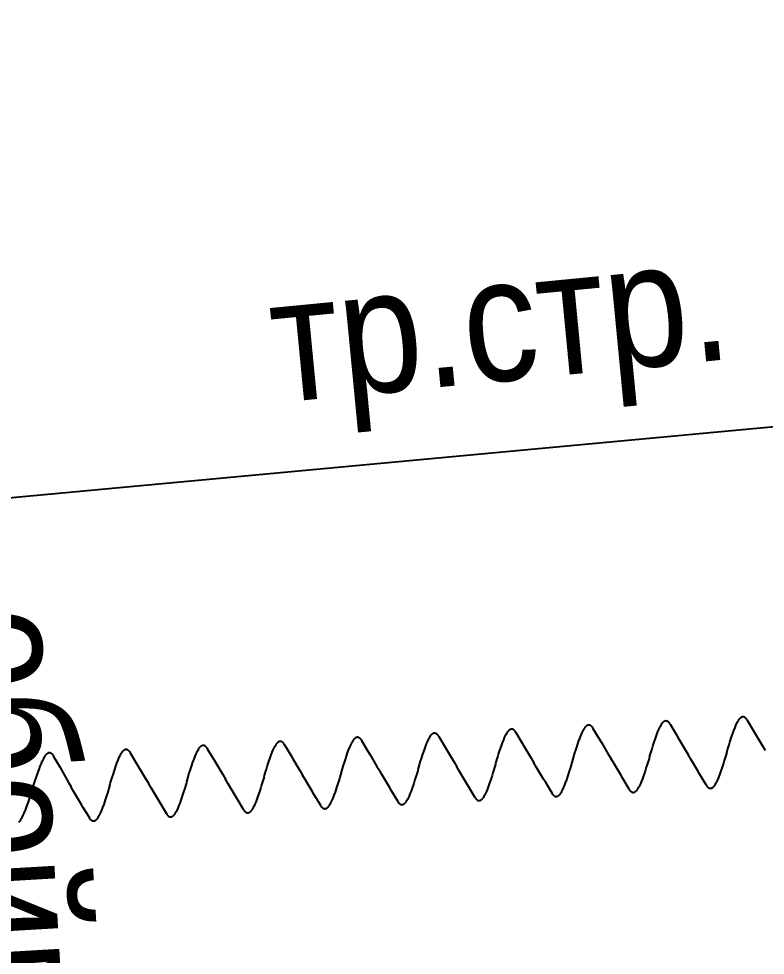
# Model space of a CAD drawing. Header units: metres. Extents: x -3947 to -3704, y 4976 to 6609.
# Drawn here: x -3860.56 to -3854.53, y 5867.45 to 5875.01 of the extents above; entities that cross this region are included whole.
import ezdxf
from ezdxf.enums import TextEntityAlignment as Align

# ---------------------------------------------------------------- set-up
doc = ezdxf.new("R2010")
doc.units = ezdxf.units.M
doc.header["$MEASUREMENT"] = 0
for name, color, linetype, lineweight in [('Кабель защиты', 7, 'Continuous', 25), ('Кабель электрический', 7, 'Continuous', 25), ('Теплосеть', 7, 'Continuous', 25)]:
    doc.layers.add(name, color=color, linetype=linetype, lineweight=lineweight)
doc.styles.add('Style-RUSSIAN_1251', font='RUSSIAN_1251.shx')

msp = doc.modelspace()

# ---------------------------------------------------------------- linework, layer by layer
at = {"layer": 'Кабель защиты', "linetype": 'Continuous', "flags": 128}
for points in [[(-3854.8377, 5869.0846), (-3854.8333, 5869.0992), (-3854.8182, 5869.1481), (-3854.8113, 5869.1699), (-3854.8008, 5869.2027), (-3854.7885, 5869.2389), (-3854.7797, 5869.2634), (-3854.7706, 5869.2871), (-3854.7634, 5869.3042), (-3854.7553, 5869.3214), (-3854.75, 5869.3318), (-3854.7452, 5869.3404), (-3854.7406, 5869.3478), (-3854.7385, 5869.3509), (-3854.7364, 5869.3539), (-3854.7323, 5869.3592), (-3854.7295, 5869.3623), (-3854.7273, 5869.3647), (-3854.7248, 5869.367), (-3854.7223, 5869.3692), (-3854.7191, 5869.3714), (-3854.717, 5869.3727), (-3854.7155, 5869.3734), (-3854.714, 5869.3741), (-3854.7124, 5869.3746), (-3854.7111, 5869.375), (-3854.7091, 5869.3755), (-3854.7073, 5869.3757), (-3854.7053, 5869.3757), (-3854.7045, 5869.3757), (-3854.7033, 5869.3756), (-3854.7023, 5869.3754), (-3854.7011, 5869.3752), (-3854.6999, 5869.3748), (-3854.6985, 5869.3743), (-3854.6969, 5869.3737), (-3854.695, 5869.3727), (-3854.6937, 5869.3719), (-3854.6928, 5869.3712), (-3854.6915, 5869.3703), (-3854.6901, 5869.3692), (-3854.689, 5869.3682), (-3854.6879, 5869.3672), (-3854.6857, 5869.3648), (-3854.6842, 5869.3631), (-3854.6819, 5869.3603), (-3854.6793, 5869.3566), (-3854.677, 5869.353), (-3854.6727, 5869.346), (-3854.6211, 5869.2608), (-3854.6044, 5869.2324), (-3854.5481, 5869.1381), (-3854.5262, 5869.1011)], [(-3856.084, 5869.0187), (-3856.0795, 5869.0332), (-3856.0644, 5869.0821), (-3856.0576, 5869.1039), (-3856.047, 5869.1367), (-3856.0348, 5869.1729), (-3856.0259, 5869.1974), (-3856.0168, 5869.2211), (-3856.0096, 5869.2382), (-3856.0015, 5869.2554), (-3855.9963, 5869.2658), (-3855.9914, 5869.2744), (-3855.9868, 5869.2818), (-3855.9848, 5869.2849), (-3855.9826, 5869.2879), (-3855.9786, 5869.2932), (-3855.9758, 5869.2963), (-3855.9736, 5869.2987), (-3855.9711, 5869.301), (-3855.9686, 5869.3032), (-3855.9654, 5869.3054), (-3855.9632, 5869.3067), (-3855.9618, 5869.3074), (-3855.9603, 5869.3081), (-3855.9587, 5869.3086), (-3855.9574, 5869.3091), (-3855.9553, 5869.3095), (-3855.9535, 5869.3097), (-3855.9515, 5869.3098), (-3855.9508, 5869.3097), (-3855.9496, 5869.3096), (-3855.9485, 5869.3094), (-3855.9474, 5869.3092), (-3855.9462, 5869.3088), (-3855.9447, 5869.3083), (-3855.9432, 5869.3077), (-3855.9413, 5869.3067), (-3855.94, 5869.3059), (-3855.939, 5869.3052), (-3855.9378, 5869.3044), (-3855.9364, 5869.3032), (-3855.9352, 5869.3022), (-3855.9342, 5869.3012), (-3855.9319, 5869.2989), (-3855.9304, 5869.2971), (-3855.9282, 5869.2944), (-3855.9255, 5869.2906), (-3855.9232, 5869.287), (-3855.919, 5869.28), (-3855.8673, 5869.1949), (-3855.8506, 5869.1664), (-3855.7944, 5869.0721), (-3855.7724, 5869.0352)], [(-3855.4609, 5869.0517), (-3855.4564, 5869.0662), (-3855.4413, 5869.1151), (-3855.4344, 5869.1369), (-3855.4239, 5869.1697), (-3855.4116, 5869.2059), (-3855.4028, 5869.2304), (-3855.3937, 5869.2541), (-3855.3865, 5869.2712), (-3855.3784, 5869.2884), (-3855.3731, 5869.2988), (-3855.3683, 5869.3074), (-3855.3637, 5869.3148), (-3855.3617, 5869.3179), (-3855.3595, 5869.3209), (-3855.3554, 5869.3262), (-3855.3527, 5869.3293), (-3855.3505, 5869.3317), (-3855.3479, 5869.334), (-3855.3454, 5869.3362), (-3855.3422, 5869.3384), (-3855.3401, 5869.3397), (-3855.3387, 5869.3404), (-3855.3372, 5869.3411), (-3855.3356, 5869.3416), (-3855.3343, 5869.342), (-3855.3322, 5869.3425), (-3855.3304, 5869.3427), (-3855.3284, 5869.3427), (-3855.3276, 5869.3427), (-3855.3264, 5869.3426), (-3855.3254, 5869.3424), (-3855.3242, 5869.3422), (-3855.323, 5869.3418), (-3855.3216, 5869.3413), (-3855.32, 5869.3407), (-3855.3181, 5869.3397), (-3855.3168, 5869.3389), (-3855.3159, 5869.3382), (-3855.3147, 5869.3374), (-3855.3133, 5869.3362), (-3855.3121, 5869.3352), (-3855.3111, 5869.3342), (-3855.3088, 5869.3318), (-3855.3073, 5869.3301), (-3855.3051, 5869.3274), (-3855.3024, 5869.3236), (-3855.3001, 5869.32), (-3855.2958, 5869.313), (-3855.2442, 5869.2279), (-3855.2275, 5869.1994), (-3855.1713, 5869.1051), (-3855.1493, 5869.0681)], [(-3857.9534, 5868.9197), (-3857.9489, 5868.9342), (-3857.9338, 5868.9832), (-3857.9269, 5869.005), (-3857.9164, 5869.0378), (-3857.9041, 5869.0739), (-3857.8953, 5869.0985), (-3857.8862, 5869.1221), (-3857.879, 5869.1392), (-3857.8709, 5869.1564), (-3857.8657, 5869.1668), (-3857.8608, 5869.1754), (-3857.8562, 5869.1828), (-3857.8542, 5869.1859), (-3857.852, 5869.189), (-3857.848, 5869.1942), (-3857.8452, 5869.1974), (-3857.843, 5869.1997), (-3857.8404, 5869.202), (-3857.8379, 5869.2042), (-3857.8348, 5869.2064), (-3857.8326, 5869.2077), (-3857.8312, 5869.2085), (-3857.8297, 5869.2091), (-3857.8281, 5869.2097), (-3857.8268, 5869.2101), (-3857.8247, 5869.2105), (-3857.8229, 5869.2107), (-3857.8209, 5869.2108), (-3857.8202, 5869.2107), (-3857.819, 5869.2106), (-3857.8179, 5869.2104), (-3857.8168, 5869.2102), (-3857.8156, 5869.2098), (-3857.8141, 5869.2094), (-3857.8126, 5869.2087), (-3857.8106, 5869.2077), (-3857.8093, 5869.2069), (-3857.8084, 5869.2063), (-3857.8072, 5869.2054), (-3857.8058, 5869.2043), (-3857.8046, 5869.2032), (-3857.8036, 5869.2023), (-3857.8013, 5869.1999), (-3857.7998, 5869.1982), (-3857.7976, 5869.1954), (-3857.7949, 5869.1916), (-3857.7926, 5869.188), (-3857.7883, 5869.181), (-3857.7367, 5869.0959), (-3857.72, 5869.0674), (-3857.6638, 5868.9731), (-3857.6418, 5868.9362)], [(-3857.3302, 5868.9527), (-3857.3258, 5868.9672), (-3857.3107, 5869.0162), (-3857.3038, 5869.038), (-3857.2933, 5869.0708), (-3857.281, 5869.1069), (-3857.2722, 5869.1315), (-3857.2631, 5869.1551), (-3857.2559, 5869.1722), (-3857.2478, 5869.1894), (-3857.2425, 5869.1998), (-3857.2377, 5869.2084), (-3857.2331, 5869.2158), (-3857.231, 5869.2189), (-3857.2289, 5869.222), (-3857.2248, 5869.2272), (-3857.222, 5869.2303), (-3857.2198, 5869.2327), (-3857.2173, 5869.235), (-3857.2148, 5869.2372), (-3857.2116, 5869.2394), (-3857.2095, 5869.2407), (-3857.208, 5869.2415), (-3857.2065, 5869.2421), (-3857.2049, 5869.2427), (-3857.2037, 5869.2431), (-3857.2016, 5869.2435), (-3857.1998, 5869.2437), (-3857.1978, 5869.2438), (-3857.197, 5869.2437), (-3857.1958, 5869.2436), (-3857.1948, 5869.2434), (-3857.1936, 5869.2432), (-3857.1924, 5869.2428), (-3857.191, 5869.2424), (-3857.1894, 5869.2417), (-3857.1875, 5869.2407), (-3857.1862, 5869.2399), (-3857.1853, 5869.2393), (-3857.184, 5869.2384), (-3857.1826, 5869.2373), (-3857.1815, 5869.2362), (-3857.1805, 5869.2353), (-3857.1782, 5869.2329), (-3857.1767, 5869.2312), (-3857.1745, 5869.2284), (-3857.1718, 5869.2246), (-3857.1695, 5869.221), (-3857.1652, 5869.214), (-3857.1136, 5869.1289), (-3857.0969, 5869.1004), (-3857.0406, 5869.0061), (-3857.0187, 5868.9692)], [(-3856.7071, 5868.9857), (-3856.7026, 5869.0002), (-3856.6875, 5869.0492), (-3856.6807, 5869.071), (-3856.6701, 5869.1037), (-3856.6579, 5869.1399), (-3856.6491, 5869.1644), (-3856.64, 5869.1881), (-3856.6327, 5869.2052), (-3856.6247, 5869.2224), (-3856.6194, 5869.2328), (-3856.6146, 5869.2414), (-3856.61, 5869.2488), (-3856.6079, 5869.2519), (-3856.6057, 5869.2549), (-3856.6017, 5869.2602), (-3856.5989, 5869.2633), (-3856.5967, 5869.2657), (-3856.5942, 5869.268), (-3856.5917, 5869.2702), (-3856.5885, 5869.2724), (-3856.5863, 5869.2737), (-3856.5849, 5869.2745), (-3856.5834, 5869.2751), (-3856.5818, 5869.2756), (-3856.5805, 5869.2761), (-3856.5785, 5869.2765), (-3856.5767, 5869.2767), (-3856.5747, 5869.2768), (-3856.5739, 5869.2767), (-3856.5727, 5869.2766), (-3856.5717, 5869.2764), (-3856.5705, 5869.2762), (-3856.5693, 5869.2758), (-3856.5678, 5869.2754), (-3856.5663, 5869.2747), (-3856.5644, 5869.2737), (-3856.5631, 5869.2729), (-3856.5621, 5869.2723), (-3856.5609, 5869.2714), (-3856.5595, 5869.2702), (-3856.5584, 5869.2692), (-3856.5573, 5869.2683), (-3856.555, 5869.2659), (-3856.5536, 5869.2641), (-3856.5513, 5869.2614), (-3856.5486, 5869.2576), (-3856.5463, 5869.254), (-3856.5421, 5869.247), (-3856.4905, 5869.1619), (-3856.4738, 5869.1334), (-3856.4175, 5869.0391), (-3856.3956, 5869.0022)], [(-3859.1996, 5868.8537), (-3859.1951, 5868.8682), (-3859.1801, 5868.9172), (-3859.1732, 5868.939), (-3859.1626, 5868.9718), (-3859.1504, 5869.0079), (-3859.1416, 5869.0325), (-3859.1325, 5869.0561), (-3859.1252, 5869.0732), (-3859.1172, 5869.0904), (-3859.1119, 5869.1008), (-3859.1071, 5869.1094), (-3859.1025, 5869.1168), (-3859.1004, 5869.1199), (-3859.0982, 5869.123), (-3859.0942, 5869.1282), (-3859.0914, 5869.1314), (-3859.0892, 5869.1337), (-3859.0867, 5869.1361), (-3859.0842, 5869.1382), (-3859.081, 5869.1405), (-3859.0788, 5869.1417), (-3859.0774, 5869.1425), (-3859.0759, 5869.1431), (-3859.0743, 5869.1437), (-3859.073, 5869.1441), (-3859.071, 5869.1445), (-3859.0692, 5869.1447), (-3859.0672, 5869.1448), (-3859.0664, 5869.1448), (-3859.0652, 5869.1446), (-3859.0642, 5869.1445), (-3859.063, 5869.1442), (-3859.0618, 5869.1439), (-3859.0604, 5869.1434), (-3859.0588, 5869.1427), (-3859.0569, 5869.1417), (-3859.0556, 5869.1409), (-3859.0546, 5869.1403), (-3859.0534, 5869.1394), (-3859.052, 5869.1383), (-3859.0509, 5869.1373), (-3859.0498, 5869.1363), (-3859.0476, 5869.1339), (-3859.0461, 5869.1322), (-3859.0438, 5869.1294), (-3859.0411, 5869.1256), (-3859.0388, 5869.1221), (-3859.0346, 5869.1151), (-3858.983, 5869.0299), (-3858.9663, 5869.0015), (-3858.91, 5868.9071), (-3858.8881, 5868.8702)], [(-3858.5765, 5868.8867), (-3858.572, 5868.9012), (-3858.5569, 5868.9502), (-3858.5501, 5868.972), (-3858.5395, 5869.0048), (-3858.5273, 5869.0409), (-3858.5184, 5869.0655), (-3858.5093, 5869.0891), (-3858.5021, 5869.1062), (-3858.494, 5869.1234), (-3858.4888, 5869.1338), (-3858.484, 5869.1424), (-3858.4793, 5869.1498), (-3858.4773, 5869.1529), (-3858.4751, 5869.156), (-3858.4711, 5869.1612), (-3858.4683, 5869.1644), (-3858.4661, 5869.1667), (-3858.4636, 5869.1691), (-3858.4611, 5869.1712), (-3858.4579, 5869.1734), (-3858.4557, 5869.1747), (-3858.4543, 5869.1755), (-3858.4528, 5869.1761), (-3858.4512, 5869.1767), (-3858.4499, 5869.1771), (-3858.4479, 5869.1775), (-3858.4461, 5869.1777), (-3858.4441, 5869.1778), (-3858.4433, 5869.1778), (-3858.4421, 5869.1776), (-3858.441, 5869.1774), (-3858.4399, 5869.1772), (-3858.4387, 5869.1769), (-3858.4372, 5869.1764), (-3858.4357, 5869.1757), (-3858.4338, 5869.1747), (-3858.4325, 5869.1739), (-3858.4315, 5869.1733), (-3858.4303, 5869.1724), (-3858.4289, 5869.1713), (-3858.4277, 5869.1703), (-3858.4267, 5869.1693), (-3858.4244, 5869.1669), (-3858.4229, 5869.1652), (-3858.4207, 5869.1624), (-3858.418, 5869.1586), (-3858.4157, 5869.1551), (-3858.4115, 5869.148), (-3858.3599, 5869.0629), (-3858.3431, 5869.0344), (-3858.2869, 5868.9401), (-3858.2649, 5868.9032)], [(-3860.4462, 5868.796), (-3860.4415, 5868.8104), (-3860.4255, 5868.8591), (-3860.4183, 5868.8808), (-3860.4072, 5868.9134), (-3860.3943, 5868.9493), (-3860.385, 5868.9737), (-3860.3755, 5868.9972), (-3860.368, 5869.0141), (-3860.3596, 5869.0312), (-3860.3541, 5869.0415), (-3860.3491, 5869.05), (-3860.3444, 5869.0573), (-3860.3423, 5869.0604), (-3860.3401, 5869.0634), (-3860.3359, 5869.0686), (-3860.3331, 5869.0716), (-3860.3308, 5869.0739), (-3860.3283, 5869.0763), (-3860.3257, 5869.0784), (-3860.3225, 5869.0805), (-3860.3203, 5869.0818), (-3860.3189, 5869.0825), (-3860.3174, 5869.0831), (-3860.3158, 5869.0836), (-3860.3145, 5869.084), (-3860.3124, 5869.0844), (-3860.3106, 5869.0846), (-3860.3086, 5869.0846), (-3860.3078, 5869.0846), (-3860.3066, 5869.0845), (-3860.3056, 5869.0842), (-3860.3045, 5869.084), (-3860.3033, 5869.0836), (-3860.3018, 5869.0831), (-3860.3003, 5869.0824), (-3860.2984, 5869.0814), (-3860.2971, 5869.0806), (-3860.2962, 5869.0799), (-3860.2949, 5869.079), (-3860.2936, 5869.0779), (-3860.2924, 5869.0768), (-3860.2914, 5869.0758), (-3860.2892, 5869.0734), (-3860.2877, 5869.0716), (-3860.2855, 5869.0688), (-3860.2829, 5869.065), (-3860.2807, 5869.0614), (-3860.2766, 5869.0543), (-3860.2265, 5868.9683), (-3860.2103, 5868.9395), (-3860.1557, 5868.8442), (-3860.1344, 5868.8069)], [(-3859.8227, 5868.8207), (-3859.8183, 5868.8353), (-3859.8032, 5868.8842), (-3859.7963, 5868.906), (-3859.7858, 5868.9388), (-3859.7735, 5868.975), (-3859.7647, 5868.9995), (-3859.7556, 5869.0231), (-3859.7484, 5869.0402), (-3859.7403, 5869.0574), (-3859.735, 5869.0678), (-3859.7302, 5869.0764), (-3859.7256, 5869.0838), (-3859.7236, 5869.0869), (-3859.7214, 5869.09), (-3859.7173, 5869.0952), (-3859.7145, 5869.0984), (-3859.7123, 5869.1007), (-3859.7098, 5869.1031), (-3859.7073, 5869.1052), (-3859.7041, 5869.1075), (-3859.702, 5869.1087), (-3859.7006, 5869.1095), (-3859.6991, 5869.1101), (-3859.6975, 5869.1107), (-3859.6962, 5869.1111), (-3859.6941, 5869.1115), (-3859.6923, 5869.1117), (-3859.6903, 5869.1118), (-3859.6895, 5869.1118), (-3859.6883, 5869.1117), (-3859.6873, 5869.1115), (-3859.6861, 5869.1112), (-3859.6849, 5869.1109), (-3859.6835, 5869.1104), (-3859.6819, 5869.1097), (-3859.68, 5869.1087), (-3859.6787, 5869.1079), (-3859.6778, 5869.1073), (-3859.6765, 5869.1064), (-3859.6752, 5869.1053), (-3859.674, 5869.1043), (-3859.673, 5869.1033), (-3859.6707, 5869.1009), (-3859.6692, 5869.0992), (-3859.667, 5869.0964), (-3859.6643, 5869.0926), (-3859.662, 5869.0891), (-3859.6577, 5869.0821), (-3859.6061, 5868.9969), (-3859.5894, 5868.9685), (-3859.5331, 5868.8741), (-3859.5112, 5868.8372)], [(-3855.4609, 5869.0517), (-3855.4653, 5869.0371), (-3855.4804, 5868.9882), (-3855.4873, 5868.9664), (-3855.4978, 5868.9336), (-3855.5101, 5868.8974), (-3855.5189, 5868.8729), (-3855.528, 5868.8492), (-3855.5352, 5868.8321), (-3855.5433, 5868.8149), (-3855.5486, 5868.8045), (-3855.5534, 5868.7959), (-3855.558, 5868.7885), (-3855.56, 5868.7854), (-3855.5622, 5868.7824), (-3855.5663, 5868.7771), (-3855.5691, 5868.774), (-3855.5713, 5868.7716), (-3855.5738, 5868.7693), (-3855.5763, 5868.7671), (-3855.5795, 5868.7649), (-3855.5816, 5868.7636), (-3855.5831, 5868.7629), (-3855.5846, 5868.7622), (-3855.5861, 5868.7617), (-3855.5874, 5868.7613), (-3855.5895, 5868.7608), (-3855.5913, 5868.7606), (-3855.5933, 5868.7606), (-3855.5941, 5868.7606), (-3855.5953, 5868.7607), (-3855.5963, 5868.7609), (-3855.5975, 5868.7611), (-3855.5987, 5868.7615), (-3855.6001, 5868.762), (-3855.6017, 5868.7626), (-3855.6036, 5868.7636), (-3855.6049, 5868.7644), (-3855.6058, 5868.7651), (-3855.6071, 5868.766), (-3855.6084, 5868.7671), (-3855.6096, 5868.7681), (-3855.6106, 5868.7691), (-3855.6129, 5868.7715), (-3855.6144, 5868.7732), (-3855.6166, 5868.7759), (-3855.6193, 5868.7797), (-3855.6216, 5868.7833), (-3855.6259, 5868.7903), (-3855.6775, 5868.8754), (-3855.6942, 5868.9039), (-3855.7505, 5868.9982), (-3855.7724, 5869.0352)], [(-3854.8377, 5869.0846), (-3854.8422, 5869.0701), (-3854.8573, 5869.0212), (-3854.8641, 5868.9994), (-3854.8747, 5868.9666), (-3854.887, 5868.9304), (-3854.8958, 5868.9059), (-3854.9049, 5868.8822), (-3854.9121, 5868.8651), (-3854.9202, 5868.8479), (-3854.9254, 5868.8375), (-3854.9303, 5868.8289), (-3854.9349, 5868.8215), (-3854.9369, 5868.8184), (-3854.9391, 5868.8154), (-3854.9431, 5868.8101), (-3854.9459, 5868.807), (-3854.9481, 5868.8046), (-3854.9507, 5868.8023), (-3854.9532, 5868.8001), (-3854.9563, 5868.7979), (-3854.9585, 5868.7966), (-3854.9599, 5868.7959), (-3854.9614, 5868.7952), (-3854.963, 5868.7947), (-3854.9643, 5868.7942), (-3854.9664, 5868.7938), (-3854.9682, 5868.7936), (-3854.9702, 5868.7935), (-3854.9709, 5868.7936), (-3854.9721, 5868.7937), (-3854.9732, 5868.7939), (-3854.9743, 5868.7941), (-3854.9755, 5868.7945), (-3854.977, 5868.795), (-3854.9785, 5868.7956), (-3854.9804, 5868.7966), (-3854.9817, 5868.7974), (-3854.9827, 5868.7981), (-3854.9839, 5868.7989), (-3854.9853, 5868.8001), (-3854.9865, 5868.8011), (-3854.9875, 5868.8021), (-3854.9898, 5868.8044), (-3854.9913, 5868.8062), (-3854.9935, 5868.8089), (-3854.9962, 5868.8127), (-3854.9985, 5868.8163), (-3855.0028, 5868.8233), (-3855.0544, 5868.9084), (-3855.0711, 5868.9369), (-3855.1273, 5869.0312), (-3855.1493, 5869.0681)], [(-3856.7071, 5868.9857), (-3856.7116, 5868.9711), (-3856.7267, 5868.9222), (-3856.7335, 5868.9004), (-3856.7441, 5868.8676), (-3856.7563, 5868.8314), (-3856.7652, 5868.8069), (-3856.7743, 5868.7832), (-3856.7815, 5868.7661), (-3856.7896, 5868.7489), (-3856.7948, 5868.7385), (-3856.7996, 5868.7299), (-3856.8043, 5868.7225), (-3856.8063, 5868.7194), (-3856.8085, 5868.7164), (-3856.8125, 5868.7111), (-3856.8153, 5868.708), (-3856.8175, 5868.7057), (-3856.82, 5868.7033), (-3856.8225, 5868.7012), (-3856.8257, 5868.6989), (-3856.8279, 5868.6976), (-3856.8293, 5868.6969), (-3856.8308, 5868.6963), (-3856.8324, 5868.6957), (-3856.8337, 5868.6953), (-3856.8357, 5868.6948), (-3856.8375, 5868.6946), (-3856.8396, 5868.6946), (-3856.8403, 5868.6946), (-3856.8415, 5868.6947), (-3856.8426, 5868.6949), (-3856.8437, 5868.6952), (-3856.8449, 5868.6955), (-3856.8464, 5868.696), (-3856.8479, 5868.6966), (-3856.8498, 5868.6977), (-3856.8511, 5868.6984), (-3856.8521, 5868.6991), (-3856.8533, 5868.7), (-3856.8547, 5868.7011), (-3856.8559, 5868.7021), (-3856.8569, 5868.7031), (-3856.8592, 5868.7055), (-3856.8607, 5868.7072), (-3856.8629, 5868.71), (-3856.8656, 5868.7137), (-3856.8679, 5868.7173), (-3856.8721, 5868.7243), (-3856.9237, 5868.8095), (-3856.9405, 5868.8379), (-3856.9967, 5868.9322), (-3857.0187, 5868.9692)], [(-3856.084, 5869.0187), (-3856.0885, 5869.0041), (-3856.1035, 5868.9552), (-3856.1104, 5868.9334), (-3856.121, 5868.9006), (-3856.1332, 5868.8644), (-3856.142, 5868.8399), (-3856.1511, 5868.8162), (-3856.1584, 5868.7991), (-3856.1664, 5868.7819), (-3856.1717, 5868.7715), (-3856.1765, 5868.7629), (-3856.1811, 5868.7555), (-3856.1832, 5868.7524), (-3856.1854, 5868.7494), (-3856.1894, 5868.7441), (-3856.1922, 5868.741), (-3856.1944, 5868.7387), (-3856.1969, 5868.7363), (-3856.1994, 5868.7342), (-3856.2026, 5868.7319), (-3856.2048, 5868.7306), (-3856.2062, 5868.7299), (-3856.2077, 5868.7292), (-3856.2093, 5868.7287), (-3856.2106, 5868.7283), (-3856.2126, 5868.7278), (-3856.2144, 5868.7276), (-3856.2164, 5868.7276), (-3856.2172, 5868.7276), (-3856.2184, 5868.7277), (-3856.2194, 5868.7279), (-3856.2206, 5868.7281), (-3856.2218, 5868.7285), (-3856.2233, 5868.729), (-3856.2248, 5868.7296), (-3856.2267, 5868.7306), (-3856.228, 5868.7314), (-3856.229, 5868.7321), (-3856.2302, 5868.733), (-3856.2316, 5868.7341), (-3856.2327, 5868.7351), (-3856.2338, 5868.7361), (-3856.236, 5868.7385), (-3856.2375, 5868.7402), (-3856.2398, 5868.743), (-3856.2425, 5868.7467), (-3856.2448, 5868.7503), (-3856.249, 5868.7573), (-3856.3006, 5868.8425), (-3856.3173, 5868.8709), (-3856.3736, 5868.9652), (-3856.3955, 5869.0022)], [(-3857.9534, 5868.9197), (-3857.9578, 5868.9051), (-3857.9729, 5868.8562), (-3857.9798, 5868.8344), (-3857.9903, 5868.8016), (-3858.0026, 5868.7654), (-3858.0114, 5868.7409), (-3858.0205, 5868.7172), (-3858.0277, 5868.7001), (-3858.0358, 5868.683), (-3858.0411, 5868.6726), (-3858.0459, 5868.664), (-3858.0505, 5868.6566), (-3858.0526, 5868.6535), (-3858.0547, 5868.6504), (-3858.0588, 5868.6452), (-3858.0616, 5868.642), (-3858.0638, 5868.6397), (-3858.0663, 5868.6373), (-3858.0688, 5868.6352), (-3858.072, 5868.6329), (-3858.0741, 5868.6317), (-3858.0756, 5868.6309), (-3858.0771, 5868.6303), (-3858.0787, 5868.6297), (-3858.0799, 5868.6293), (-3858.082, 5868.6289), (-3858.0838, 5868.6286), (-3858.0858, 5868.6286), (-3858.0866, 5868.6286), (-3858.0878, 5868.6287), (-3858.0888, 5868.6289), (-3858.09, 5868.6292), (-3858.0912, 5868.6295), (-3858.0926, 5868.63), (-3858.0942, 5868.6307), (-3858.0961, 5868.6317), (-3858.0974, 5868.6324), (-3858.0983, 5868.6331), (-3858.0996, 5868.634), (-3858.101, 5868.6351), (-3858.1021, 5868.6361), (-3858.1031, 5868.6371), (-3858.1054, 5868.6395), (-3858.1069, 5868.6412), (-3858.1091, 5868.644), (-3858.1118, 5868.6477), (-3858.1141, 5868.6513), (-3858.1184, 5868.6583), (-3858.17, 5868.7435), (-3858.1867, 5868.7719), (-3858.243, 5868.8663), (-3858.2649, 5868.9032)], [(-3857.3302, 5868.9527), (-3857.3347, 5868.9381), (-3857.3498, 5868.8892), (-3857.3567, 5868.8674), (-3857.3672, 5868.8346), (-3857.3795, 5868.7984), (-3857.3883, 5868.7739), (-3857.3974, 5868.7502), (-3857.4046, 5868.7331), (-3857.4127, 5868.716), (-3857.418, 5868.7056), (-3857.4228, 5868.6969), (-3857.4274, 5868.6895), (-3857.4294, 5868.6865), (-3857.4316, 5868.6834), (-3857.4356, 5868.6781), (-3857.4384, 5868.675), (-3857.4406, 5868.6727), (-3857.4432, 5868.6703), (-3857.4457, 5868.6682), (-3857.4488, 5868.6659), (-3857.451, 5868.6647), (-3857.4524, 5868.6639), (-3857.4539, 5868.6633), (-3857.4555, 5868.6627), (-3857.4568, 5868.6623), (-3857.4589, 5868.6619), (-3857.4607, 5868.6616), (-3857.4627, 5868.6616), (-3857.4635, 5868.6616), (-3857.4646, 5868.6617), (-3857.4657, 5868.6619), (-3857.4668, 5868.6622), (-3857.468, 5868.6625), (-3857.4695, 5868.663), (-3857.471, 5868.6637), (-3857.473, 5868.6647), (-3857.4743, 5868.6654), (-3857.4752, 5868.6661), (-3857.4764, 5868.667), (-3857.4778, 5868.6681), (-3857.479, 5868.6691), (-3857.48, 5868.6701), (-3857.4823, 5868.6725), (-3857.4838, 5868.6742), (-3857.486, 5868.677), (-3857.4887, 5868.6807), (-3857.491, 5868.6843), (-3857.4953, 5868.6913), (-3857.5469, 5868.7765), (-3857.5636, 5868.8049), (-3857.6198, 5868.8992), (-3857.6418, 5868.9362)], [(-3859.1996, 5868.8537), (-3859.2041, 5868.8391), (-3859.2192, 5868.7902), (-3859.226, 5868.7684), (-3859.2366, 5868.7356), (-3859.2488, 5868.6994), (-3859.2577, 5868.6749), (-3859.2668, 5868.6513), (-3859.274, 5868.6342), (-3859.2821, 5868.617), (-3859.2873, 5868.6066), (-3859.2922, 5868.598), (-3859.2968, 5868.5906), (-3859.2988, 5868.5875), (-3859.301, 5868.5844), (-3859.305, 5868.5792), (-3859.3078, 5868.576), (-3859.31, 5868.5737), (-3859.3125, 5868.5713), (-3859.315, 5868.5692), (-3859.3182, 5868.5669), (-3859.3204, 5868.5657), (-3859.3218, 5868.5649), (-3859.3233, 5868.5643), (-3859.3249, 5868.5637), (-3859.3262, 5868.5633), (-3859.3283, 5868.5629), (-3859.3301, 5868.5627), (-3859.3321, 5868.5626), (-3859.3328, 5868.5626), (-3859.334, 5868.5627), (-3859.3351, 5868.5629), (-3859.3362, 5868.5632), (-3859.3374, 5868.5635), (-3859.3389, 5868.564), (-3859.3404, 5868.5647), (-3859.3423, 5868.5657), (-3859.3436, 5868.5665), (-3859.3446, 5868.5671), (-3859.3458, 5868.568), (-3859.3472, 5868.5691), (-3859.3484, 5868.5701), (-3859.3494, 5868.5711), (-3859.3517, 5868.5735), (-3859.3532, 5868.5752), (-3859.3554, 5868.578), (-3859.3581, 5868.5818), (-3859.3604, 5868.5853), (-3859.3646, 5868.5923), (-3859.4163, 5868.6775), (-3859.433, 5868.7059), (-3859.4892, 5868.8003), (-3859.5112, 5868.8372)], [(-3858.5765, 5868.8867), (-3858.581, 5868.8721), (-3858.5961, 5868.8232), (-3858.6029, 5868.8014), (-3858.6135, 5868.7686), (-3858.6257, 5868.7324), (-3858.6345, 5868.7079), (-3858.6436, 5868.6843), (-3858.6509, 5868.6672), (-3858.6589, 5868.65), (-3858.6642, 5868.6396), (-3858.669, 5868.631), (-3858.6736, 5868.6236), (-3858.6757, 5868.6205), (-3858.6779, 5868.6174), (-3858.6819, 5868.6122), (-3858.6847, 5868.609), (-3858.6869, 5868.6067), (-3858.6894, 5868.6043), (-3858.6919, 5868.6022), (-3858.6951, 5868.5999), (-3858.6973, 5868.5987), (-3858.6987, 5868.5979), (-3858.7002, 5868.5973), (-3858.7018, 5868.5967), (-3858.7031, 5868.5963), (-3858.7051, 5868.5959), (-3858.7069, 5868.5956), (-3858.7089, 5868.5956), (-3858.7097, 5868.5956), (-3858.7109, 5868.5957), (-3858.7119, 5868.5959), (-3858.7131, 5868.5962), (-3858.7143, 5868.5965), (-3858.7158, 5868.597), (-3858.7173, 5868.5977), (-3858.7192, 5868.5987), (-3858.7205, 5868.5994), (-3858.7215, 5868.6001), (-3858.7227, 5868.601), (-3858.7241, 5868.6021), (-3858.7252, 5868.6031), (-3858.7263, 5868.6041), (-3858.7286, 5868.6065), (-3858.7301, 5868.6082), (-3858.7323, 5868.611), (-3858.735, 5868.6148), (-3858.7373, 5868.6183), (-3858.7415, 5868.6253), (-3858.7931, 5868.7105), (-3858.8098, 5868.7389), (-3858.8661, 5868.8333), (-3858.888, 5868.8702)], [(-3860.4462, 5868.796), (-3860.451, 5868.7815), (-3860.4669, 5868.7328), (-3860.4742, 5868.7112), (-3860.4853, 5868.6786), (-3860.4982, 5868.6426), (-3860.5075, 5868.6182), (-3860.517, 5868.5948), (-3860.5245, 5868.5778), (-3860.5329, 5868.5607), (-3860.5384, 5868.5504), (-3860.5433, 5868.5419), (-3860.5481, 5868.5346), (-3860.5502, 5868.5316), (-3860.5524, 5868.5285), (-3860.5565, 5868.5234), (-3860.5594, 5868.5203)], [(-3859.8227, 5868.8207), (-3859.8272, 5868.8062), (-3859.8423, 5868.7572), (-3859.8492, 5868.7354), (-3859.8597, 5868.7026), (-3859.872, 5868.6665), (-3859.8808, 5868.6419), (-3859.8899, 5868.6183), (-3859.8971, 5868.6012), (-3859.9052, 5868.584), (-3859.9105, 5868.5736), (-3859.9153, 5868.565), (-3859.9199, 5868.5576), (-3859.9219, 5868.5545), (-3859.9241, 5868.5514), (-3859.9282, 5868.5462), (-3859.9309, 5868.543), (-3859.9331, 5868.5407), (-3859.9357, 5868.5383), (-3859.9382, 5868.5362), (-3859.9414, 5868.5339), (-3859.9435, 5868.5327), (-3859.9449, 5868.5319), (-3859.9464, 5868.5313), (-3859.948, 5868.5307), (-3859.9493, 5868.5303), (-3859.9514, 5868.5299), (-3859.9532, 5868.5297), (-3859.9552, 5868.5296), (-3859.956, 5868.5296), (-3859.9572, 5868.5298), (-3859.9582, 5868.5299), (-3859.9594, 5868.5302), (-3859.9606, 5868.5305), (-3859.962, 5868.531), (-3859.9636, 5868.5317), (-3859.9655, 5868.5327), (-3859.9668, 5868.5335), (-3859.9677, 5868.5341), (-3859.9689, 5868.535), (-3859.9703, 5868.5361), (-3859.9715, 5868.5371), (-3859.9725, 5868.5381), (-3859.9748, 5868.5405), (-3859.9763, 5868.5422), (-3859.9785, 5868.545), (-3859.9812, 5868.5488), (-3859.9835, 5868.5523), (-3859.9878, 5868.5593), (-3860.0394, 5868.6445), (-3860.0561, 5868.6729), (-3860.1123, 5868.7673), (-3860.1343, 5868.8042)]]:
    msp.add_lwpolyline(points, dxfattribs=at)
at = {"layer": 'Кабель электрический', "linetype": 'Continuous', "flags": 128}
msp.add_lwpolyline([(-3872.682, 5870.022), (-3851.209, 5872.02), (-3840.958, 5872.88), (-3831.579, 5873.787), (-3828.905, 5874.17), (-3825.962, 5875.014)], dxfattribs=at)

# ---------------------------------------------------------------- texts
at = {"layer": 'Кабель электрический', "linetype": 'Continuous', "style": 'Style-RUSSIAN_1251', "width": 0.899998}
msp.add_text('тр.стр.', height=1, rotation=5.52364, dxfattribs=at).set_placement((-3858.475, 5871.91))
at = {"layer": 'Теплосеть', "linetype": 'Continuous', "style": 'Style-RUSSIAN_1251', "width": 0.9}
msp.add_text('обойма 1230x880ж.б.', height=1, rotation=273.35621, dxfattribs=at).set_placement((-3860.1618, 5870.2914), align=Align.TOP_LEFT)

doc.saveas('drawing.dxf')
